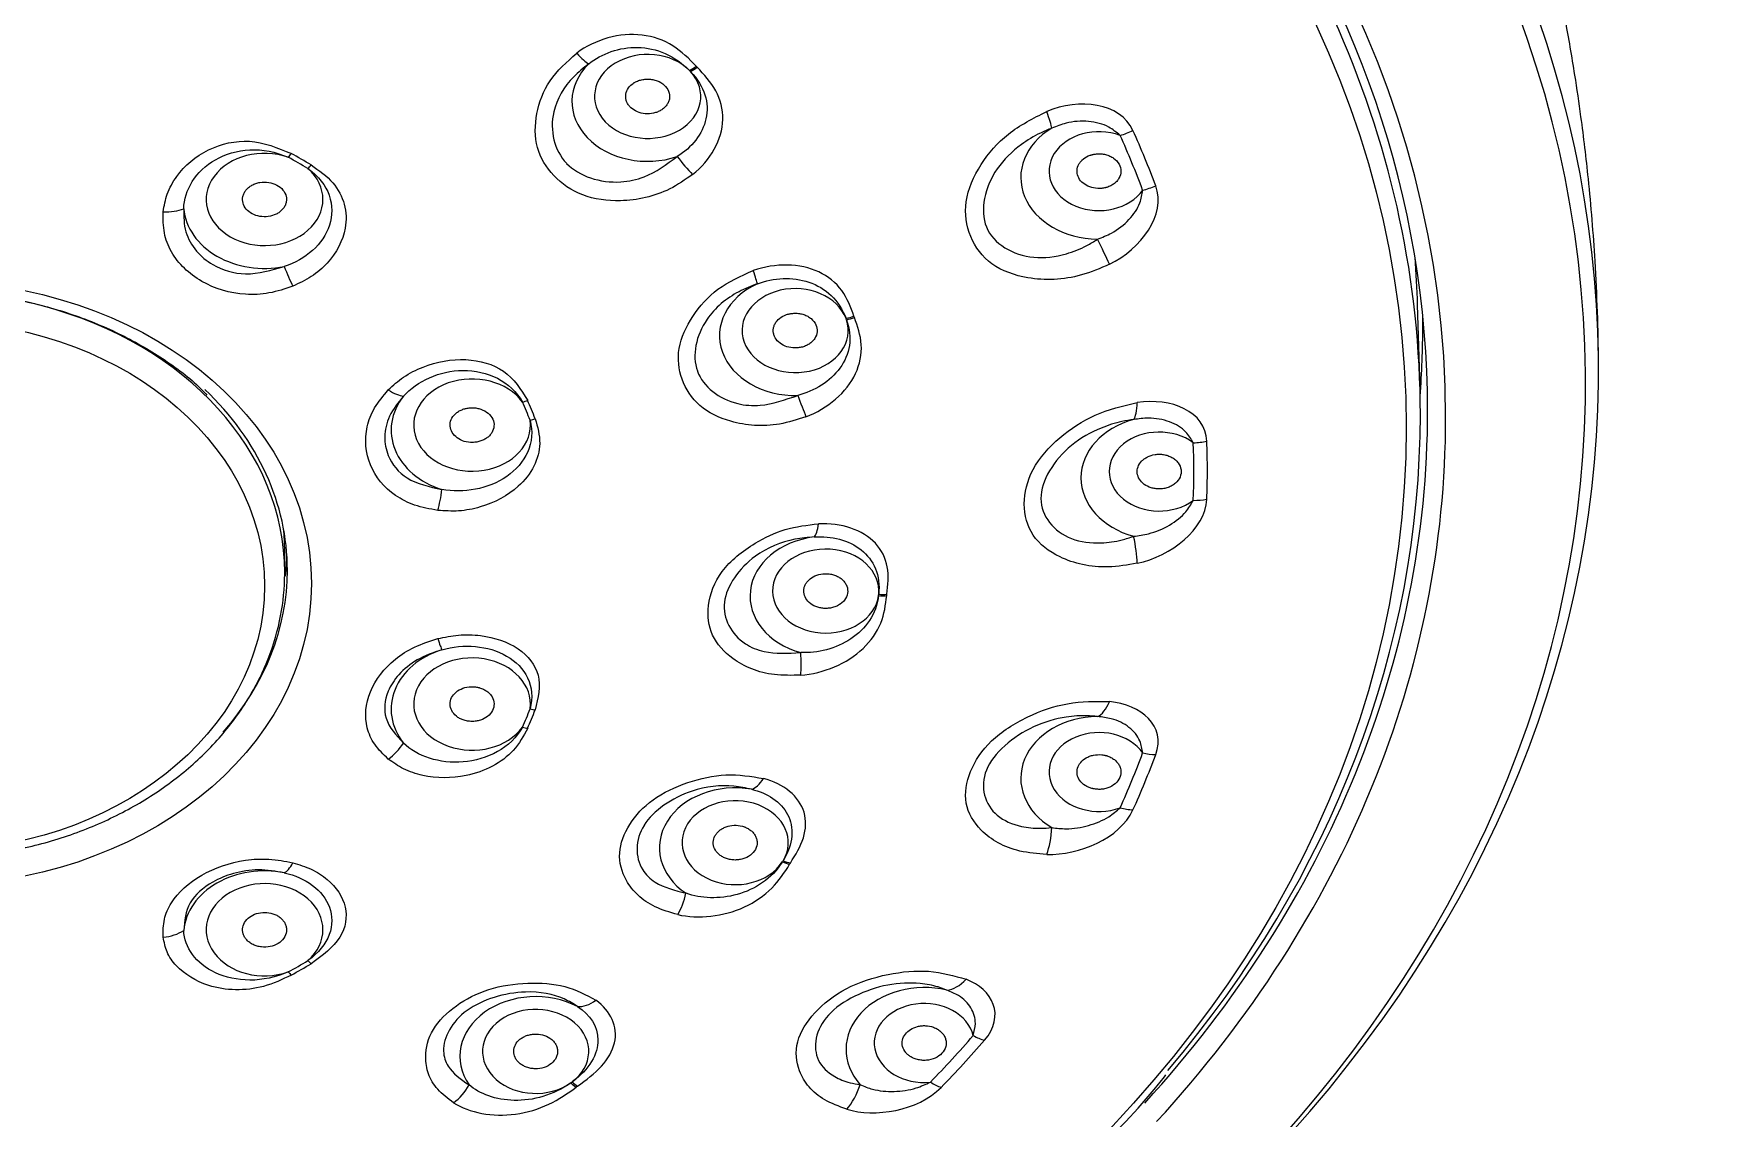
# Model space of a CAD drawing. Extents: x 0 to 1354, y 0 to 992.
# Drawn here: x 460.81 to 499.08, y 656.37 to 681.06 of the extents above; entities that cross this region are included whole.
import ezdxf

# ---------------------------------------------------------------- set-up
doc = ezdxf.new("R2010")
doc.units = 0
doc.header["$LTSCALE"] = 10
doc.header["$MEASUREMENT"] = 0
doc.layers.add('1', color=7, linetype='CONTINUOUS')

msp = doc.modelspace()

# ---------------------------------------------------------------- linework, layer by layer
at = {"layer": '1', "color": 7, "linetype": 'Continuous', "lineweight": -3}
for p, q in [((492.36, 672.997), (492.306, 674.89)), ((466.525, 668.797), (466.525, 669.282))]:
    msp.add_line(p, q, dxfattribs=at)
for centre, major_axis, ratio, start_param, end_param in [((458.424, 673.124), (37.699, 0), 0.790155, 5.156583, 10.55138), ((458.424, 672.315), (-34.52, 0), 0.790155, 3.141593, 6.283185), ((458.424, 672.48), (34.11, 0), 0.790155, 0, 3.141593), ((458.424, 673.406), (-37.999, 0), 0.790155, 2.502798, 3.799488), ((458.424, 672.394), (-33.944, 0), 0.790155, 3.141593, 3.806432), ((473.044, 681.002), (-0.475, 0.643), 0.18333, 2.072391, 2.769254), ((474.784, 679.63), (1.209, 0), 0.790155, 0.662184, 6.914598), ((474.784, 679.515), (-1.723, 0), 0.790155, 5.603381, 8.256586), ((475.737, 680.707), (0.578, 0.553), 0.488794, 4.274683, 4.509098), ((458.424, 669.868), (21.709, 0), 0.790155, 0.645942, 0.647655), ((475.76, 680.684), (-0.579, -0.552), 0.489427, 1.13396, 1.368375), ((458.424, 669.882), (21.895, 0), 0.790155, 0.645942, 0.647655), ((485.054, 677.93), (1.136, 0), 0.790155, 1.132001, 5.779503), ((483.595, 679.783), (-0.385, 0.923), 0.069891, 3.43752, 4.115548), ((485.054, 677.786), (-1.779, 0), 0.790155, 5.359245, 7.835444), ((485.537, 679.355), (-0.911, -0.412), 0.577214, 1.315641, 1.62953), ((458.424, 671.093), (28.789, 0), 0.790155, 0.285362, 0.342957), ((458.424, 671.123), (-29.098, 0), 0.790155, 3.426954, 3.484549), ((466.066, 677.286), (1.328, 0), 0.790155, 1.151939, 7.016202), ((466.606, 678.735), (0.386, 0.701), 0.350617, 4.145759, 4.299406), ((458.424, 668.976), (14.302, 0), 0.790155, 0.923169, 0.961787), ((458.424, 668.982), (-14.424, 0), 0.790155, 4.064761, 4.10338), ((475.66, 678.264), (-0.496, 0.628), 0.201371, 1.415733, 2.112596), ((467.053, 678.479), (-0.41, -0.687), 0.369764, 1.0168, 1.170446), ((486.049, 678.109), (0.937, 0.348), 0.588121, 4.497406, 4.811294), ((463.715, 677.421), (-0.797, 0.065), 0.516767, 1.669693, 2.311148), ((466.066, 677.172), (-1.842, 0), 0.790155, 0.067887, 1.817068), ((485.009, 676.343), (-0.439, 0.898), 0.027536, 4.063541, 4.74157), ((458.424, 674.287), (-33.89, 0), 0.790155, 3.164173, 3.204425), ((458.425, 668.797), (-8.1, 0), 0.790155, 3.141593, 5.631894), ((466.64, 675.741), (-0.294, 0.744), 0.137649, 1.491595, 2.13305), ((477.028, 676.095), (-0.262, 0.756), 0.015481, 3.408453, 4.105317), ((478.142, 674.186), (-1.723, 0), 0.790155, 5.233782, 7.886987), ((478.142, 674.301), (1.209, 0), 0.790155, 0.292585, 6.544999), ((479.299, 675.067), (0.752, 0.272), 0.589366, 4.502608, 4.737023), ((458.424, 669.868), (21.709, 0), 0.790155, 0.276343, 0.278056), ((479.31, 675.039), (-0.753, -0.27), 0.589653, 1.362238, 1.596653), ((458.424, 669.882), (21.895, 0), 0.790155, 0.276343, 0.278056), ((458.424, 674.41), (-34, 0), 0.790155, 3.082001, 3.141593), ((458.424, 674.41), (-34, 0), 0.790155, 3.141593, 3.150821), ((470.788, 672.15), (1.328, 0), 0.790155, 0.52362, 6.387883), ((458.424, 668.848), (8.162, 0), 0.790155, 0, 0.691739), ((470.788, 672.036), (-1.842, 0), 0.790155, 5.722754, 7.471935), ((468.792, 673.401), (-0.58, 0.551), 0.3757, 2.058773, 2.700229), ((478.216, 672.795), (-0.285, 0.748), 0.006264, 1.527618, 2.224481), ((471.938, 673.165), (0.733, 0.321), 0.579144, 4.463746, 4.617392), ((458.424, 668.976), (14.302, 0), 0.790155, 0.29485, 0.333468), ((458.424, 668.982), (-14.424, 0), 0.790155, 3.436443, 3.475061), ((485.634, 673.228), (-0.155, 0.988), 0.252062, 3.38468, 4.062709), ((458.424, 672.48), (34.11, 0), 0.790155, 5.658696, 6.283185), ((472.109, 672.75), (-0.747, -0.287), 0.586457, 1.349092, 1.502739), ((486.424, 670.95), (-1.779, 0), 0.790155, 5.045086, 7.521285), ((486.424, 671.093), (1.136, 0), 0.790155, 0.817842, 5.465344), ((458.424, 672.315), (-34.52, 0), 0.790155, 2.51406, 3.141593), ((458.424, 672.394), (-33.944, 0), 0.790155, 2.551268, 3.141593), ((487.201, 672.361), (-0.999, -0.036), 0.612653, 1.548466, 1.862354), ((458.424, 671.093), (28.789, 0), 0.790155, 6.254388, 6.311983), ((458.424, 671.123), (-29.098, 0), 0.790155, 3.112795, 3.17039), ((469.91, 670.683), (0.098, 0.794), 0.237725, 4.102152, 4.743607), ((487.201, 671.051), (0.999, -0.036), 0.612653, 4.73472, 5.048608), ((458.425, 669.282), (8.1, 0), 0.790155, 0, 0.080209), ((478.499, 670.382), (-0.037, 0.799), 0.234951, 3.365531, 4.062394), ((478.837, 668.259), (-1.723, 0), 0.790155, 4.864183, 7.517388), ((478.837, 668.374), (1.209, 0), 0.790155, 6.206171, 12.458585), ((485.634, 669.611), (-0.212, 0.977), 0.207528, 4.000239, 4.678268), ((458.424, 669.282), (8.15, 0), 0.790155, 6.195221, 6.272092), ((458.424, 668.848), (8.162, 0), 0.790155, 5.675484, 6.283185), ((458.424, 669.868), (21.709, 0), 0.790155, 6.189929, 6.191642), ((480.039, 668.761), (-0.794, 0.094), 0.610244, 1.642903, 1.877318), ((480.042, 668.79), (0.795, -0.092), 0.610341, 4.783179, 5.017594), ((458.424, 669.882), (21.895, 0), 0.790155, 6.189929, 6.191642), ((469.91, 667.79), (-0.208, 0.772), 0.056522, 2.257656, 2.899111), ((470.788, 665.687), (-1.842, 0), 0.790155, 5.094435, 6.843617), ((470.788, 665.802), (1.328, 0), 0.790155, 6.178487, 12.04275), ((478.098, 666.966), (-0.061, 0.798), 0.212439, 4.009316, 4.70618), ((458.424, 668.976), (14.302, 0), 0.790155, 5.949717, 5.988335), ((458.424, 668.982), (-14.424, 0), 0.790155, 2.808124, 2.846742), ((472.109, 666.182), (0.747, -0.287), 0.586457, 4.934093, 5.08774), ((485.009, 666.495), (0.091, 0.996), 0.432054, 3.378193, 4.056222), ((471.938, 665.767), (-0.733, 0.321), 0.579144, 1.81944, 1.973086), ((485.054, 664.113), (-1.779, 0), 0.790155, 4.730926, 7.207126), ((485.054, 664.256), (1.136, 0), 0.790155, 0.503683, 5.151184), ((468.792, 665.073), (0.511, 0.615), 0.556904, 4.266721, 4.908177), ((458.424, 671.093), (28.789, 0), 0.790155, 5.940229, 5.997824), ((458.424, 671.123), (-29.098, 0), 0.790155, 2.798636, 2.856231), ((486.049, 665.302), (-0.937, 0.348), 0.588121, 1.785779, 2.099668), ((476.775, 662.533), (-1.723, 0), 0.790155, 4.494584, 7.147789), ((477.259, 664.635), (0.202, 0.774), 0.44544, 3.390589, 4.087452), ((476.775, 662.648), (1.209, 0), 0.790155, 5.836572, 12.088986), ((485.537, 664.057), (0.911, -0.412), 0.577214, 4.967544, 5.281432), ((483.595, 663.055), (0.03, 1), 0.3897, 3.981884, 4.659913), ((466.64, 662.732), (0.189, 0.777), 0.318853, 3.37933, 4.020785), ((458.424, 669.868), (21.709, 0), 0.790155, 5.82033, 5.822043), ((477.849, 662.699), (-0.676, 0.427), 0.548418, 1.904211, 2.138626), ((477.866, 662.726), (0.677, -0.426), 0.548886, 5.044741, 5.279156), ((458.424, 669.882), (21.895, 0), 0.790155, 5.82033, 5.822043), ((466.066, 660.551), (-1.842, 0), 0.790155, 4.466117, 6.215298), ((466.066, 660.666), (1.328, 0), 0.790155, 5.550169, 11.414432), ((475.323, 661.564), (0.177, 0.78), 0.425202, 4.026831, 4.723695), ((463.715, 661.053), (0.796, 0.078), 0.69797, 4.701126, 5.342581), ((458.424, 668.976), (14.302, 0), 0.790155, 5.321398, 5.360017), ((458.424, 668.982), (-14.424, 0), 0.790155, 2.179806, 2.218424), ((467.053, 660.454), (0.41, -0.687), 0.369764, 5.266386, 5.420032), ((466.606, 660.198), (-0.386, 0.701), 0.350617, 2.137426, 2.291073), ((481.077, 657.945), (-1.779, 0), 0.790155, 4.416767, 6.892966), ((481.782, 660.245), (0.359, 0.933), 0.592247, 3.429012, 4.107041), ((472.235, 657.783), (-1.723, 0), 0.790155, 4.124985, 6.77819), ((473.475, 659.63), (0.458, 0.656), 0.61852, 3.502348, 4.199211), ((481.077, 658.089), (1.136, 0), 0.790155, 0.189523, 4.837025), ((472.235, 657.898), (1.209, 0), 0.790155, 5.466973, 11.719387), ((458.424, 671.093), (28.789, 0), 0.790155, 5.626069, 5.683664), ((482.193, 658.871), (-0.756, 0.654), 0.50602, 1.983354, 2.297242), ((458.424, 671.123), (-29.098, 0), 0.790155, 2.484477, 2.542072), ((470.267, 657.319), (0.431, 0.674), 0.60329, 4.128443, 4.825306), ((458.424, 669.868), (21.709, 0), 0.790155, 5.450731, 5.452444), ((473.036, 657.672), (-0.467, 0.65), 0.412525, 2.091639, 2.326054), ((473.063, 657.692), (0.468, -0.649), 0.413301, 5.232558, 5.466973), ((458.424, 669.882), (21.895, 0), 0.790155, 5.450731, 5.452444), ((479.092, 657.319), (0.292, 0.956), 0.556219, 4.017305, 4.695334), ((481.218, 657.811), (0.716, -0.699), 0.485274, 5.154868, 5.468757)]:
    msp.add_ellipse(centre, major_axis=major_axis, ratio=ratio, start_param=start_param, end_param=end_param, dxfattribs=at)
for centre, major_axis in [((458.424, 672.102), (33.622, 0)), ((458.424, 668.548), (-8.709, 0)), ((458.425, 668.491), (7.641, 0))]:
    msp.add_ellipse(centre, major_axis=major_axis, ratio=0.790155, dxfattribs=at)
for points, knots in [([(496.423, 673.56), (496.417, 674.336), (496.369, 675.735), (496.217, 677.606), (496.049, 679.016), (495.903, 680.013), (495.782, 680.747), (495.669, 681.378), (495.546, 682.012), (495.334, 683.02), (494.994, 684.445), (494.426, 686.446), (493.666, 688.683), (492.725, 691), (491.752, 693.047), (490.968, 694.511), (490.406, 695.488), (489.98, 696.196), (489.424, 697.083), (488.601, 698.316), (487.397, 699.967), (486.417, 701.165), (485.847, 701.819)], [0, 0, 0, 0, 0.075311, 0.136171, 0.182256, 0.21336, 0.234183, 0.25491, 0.275875, 0.297078, 0.355152, 0.418363, 0.49946, 0.584913, 0.661635, 0.720158, 0.746456, 0.771986, 0.801818, 0.849529, 0.915719, 1, 1, 1, 1]), ([(475.885, 680.319), (475.727, 680.485), (475.561, 680.654), (475.153, 680.909), (474.912, 680.995), (474.15, 681.088), (473.589, 680.926), (473.169, 680.616)], [0, 0, 0, 0, 0.25, 0.25, 0.5, 0.5, 1, 1, 1, 1]), ([(475.808, 677.855), (475.639, 677.736), (475.313, 677.507), (474.74, 677.308), (474.059, 677.226), (473.278, 677.328), (472.61, 677.791), (472.205, 678.456), (472.221, 679.236), (472.504, 680.022), (472.945, 680.416), (473.169, 680.616)], [0, 0, 0, 0, 0.087607, 0.169371, 0.250856, 0.377447, 0.501128, 0.621802, 0.747777, 0.872041, 1, 1, 1, 1]), ([(473.444, 680.371), (473.735, 680.606), (474.141, 680.756), (474.768, 680.74), (474.982, 680.696), (475.386, 680.518), (475.576, 680.383), (475.737, 680.217)], [0, 0, 0, 0, 0.5, 0.5, 0.75, 0.75, 1, 1, 1, 1]), ([(473.444, 680.371), (473.325, 680.277), (472.951, 679.983), (472.481, 679.17), (472.656, 678.402), (473.221, 677.813), (473.893, 677.596), (474.827, 677.8), (475.217, 678.085), (475.459, 678.262)], [0, 0, 0, 0, 0.080562, 0.253207, 0.499831, 0.500495, 0.747529, 0.843295, 1, 1, 1, 1]), ([(475.76, 680.194), (475.919, 680.024), (476.029, 679.846), (476.145, 679.481), (476.149, 679.297), (476.035, 678.773), (475.785, 678.464), (475.459, 678.262)], [0, 0, 0, 0, 0.25, 0.25, 0.5, 0.5, 1, 1, 1, 1]), ([(475.808, 677.855), (476.217, 678.178), (476.482, 678.646), (476.5, 679.335), (476.443, 679.56), (476.225, 679.959), (476.068, 680.128), (475.908, 680.295)], [0, 0, 0, 0, 0.5, 0.5, 0.75, 0.75, 1, 1, 1, 1]), ([(475.087, 679.316), (475.1, 679.324), (475.126, 679.34), (475.172, 679.379), (475.222, 679.434), (475.263, 679.508), (475.292, 679.614), (475.275, 679.75), (475.173, 679.896), (475.032, 679.98), (474.901, 680.017), (474.798, 680.027), (474.696, 680.021), (474.598, 679.999), (474.531, 679.972), (474.491, 679.95), (474.464, 679.934), (474.397, 679.887), (474.315, 679.792), (474.28, 679.669), (474.287, 679.571), (474.309, 679.499), (474.348, 679.432), (474.419, 679.351), (474.544, 679.272), (474.728, 679.228), (474.888, 679.238), (474.991, 679.269), (475.047, 679.293), (475.074, 679.308), (475.087, 679.316)], [0, 0, 0, 0, 0.015625, 0.03125, 0.0625, 0.09375, 0.125, 0.1875, 0.25, 0.3125, 0.34375, 0.375, 0.40625, 0.4375, 0.46875, 0.476562, 0.484375, 0.5, 0.5625, 0.625, 0.65625, 0.6875, 0.71875, 0.75, 0.8125, 0.875, 0.9375, 0.96875, 0.984375, 1, 1, 1, 1]), ([(485.294, 675.81), (485.083, 675.719), (484.674, 675.543), (484.032, 675.445), (483.319, 675.489), (482.568, 675.755), (482.075, 676.415), (481.951, 677.244), (482.322, 678.084), (482.965, 678.832), (483.559, 679.132), (483.865, 679.286)], [0, 0, 0, 0, 0.087456, 0.169153, 0.25014, 0.377375, 0.499739, 0.622279, 0.749894, 0.871256, 1, 1, 1, 1]), ([(485.537, 678.742), (485.454, 678.811), (485.256, 678.975), (484.819, 679.087), (484.358, 679.057), (484.089, 678.95), (483.982, 678.908)], [0, 0, 0, 0, 0.208279, 0.500324, 0.801781, 1, 1, 1, 1]), ([(463.76, 677.004), (463.783, 677.141), (463.83, 677.422), (464.125, 677.945), (464.73, 678.475), (465.771, 678.708), (466.366, 678.459), (466.676, 678.33)], [0, 0, 0, 0, 0.121003, 0.24993, 0.500418, 0.740079, 1, 1, 1, 1]), ([(483.982, 678.908), (483.894, 678.873), (483.653, 678.775), (483.2, 678.495), (482.516, 677.842), (482.337, 677.042), (482.652, 676.276), (483.325, 675.88), (484.227, 676.002), (484.717, 676.19), (484.941, 676.331), (485.021, 676.381)], [0, 0, 0, 0, 0.046355, 0.127416, 0.254336, 0.50001, 0.500136, 0.746142, 0.872777, 0.954138, 1, 1, 1, 1]), ([(464.228, 677.073), (464.238, 677.5), (464.494, 677.932), (465.175, 678.319), (465.445, 678.4), (466.017, 678.429), (466.321, 678.372), (466.606, 678.245)], [0, 0, 0, 0, 0.5, 0.5, 0.75, 0.75, 1, 1, 1, 1]), ([(485.209, 677.554), (485.217, 677.556), (485.233, 677.561), (485.265, 677.571), (485.32, 677.593), (485.39, 677.634), (485.461, 677.695), (485.531, 677.79), (485.569, 677.927), (485.525, 678.095), (485.418, 678.211), (485.302, 678.276), (485.205, 678.31), (485.102, 678.326), (485.016, 678.325), (484.958, 678.318), (484.926, 678.312), (484.906, 678.307), (484.89, 678.303), (484.875, 678.299), (484.848, 678.29), (484.768, 678.259), (484.683, 678.202), (484.614, 678.122), (484.565, 678.033), (484.544, 677.914), (484.583, 677.772), (484.687, 677.649), (484.841, 677.562), (484.994, 677.532), (485.115, 677.536), (485.175, 677.546), (485.205, 677.553), (485.209, 677.554)], [0, 0, 0, 0, 0.007812, 0.015625, 0.03125, 0.0625, 0.09375, 0.125, 0.1875, 0.25, 0.3125, 0.34375, 0.375, 0.40625, 0.4375, 0.453125, 0.460938, 0.46875, 0.472656, 0.476562, 0.484375, 0.5, 0.5625, 0.59375, 0.625, 0.6875, 0.75, 0.8125, 0.875, 0.9375, 0.96875, 0.996094, 1, 1, 1, 1]), ([(467.053, 677.988), (467.292, 677.815), (467.458, 677.603), (467.616, 677.156), (467.613, 676.918), (467.404, 676.267), (466.996, 675.915), (466.515, 675.76)], [0, 0, 0, 0, 0.25, 0.25, 0.5, 0.5, 1, 1, 1, 1]), ([(467.126, 678.071), (467.305, 677.945), (467.645, 677.706), (467.92, 677.185), (467.943, 676.526), (467.629, 675.933), (467.149, 675.515), (466.855, 675.378), (466.711, 675.311)], [0, 0, 0, 0, 0.178327, 0.339125, 0.500023, 0.752204, 0.878517, 1, 1, 1, 1]), ([(466.47, 677.054), (466.48, 677.065), (466.498, 677.087), (466.529, 677.134), (466.556, 677.196), (466.569, 677.275), (466.559, 677.381), (466.497, 677.506), (466.354, 677.622), (466.164, 677.685), (465.992, 677.683), (465.865, 677.651), (465.777, 677.612), (465.714, 677.569), (465.677, 677.535), (465.657, 677.514), (465.63, 677.482), (465.597, 677.43), (465.562, 677.331), (465.564, 677.202), (465.64, 677.061), (465.777, 676.952), (465.957, 676.891), (466.153, 676.887), (466.306, 676.933), (466.409, 676.995), (466.451, 677.034), (466.47, 677.054)], [0, 0, 0, 0, 0.015625, 0.03125, 0.0625, 0.09375, 0.125, 0.1875, 0.25, 0.3125, 0.375, 0.40625, 0.4375, 0.46875, 0.484375, 0.492188, 0.5, 0.53125, 0.5625, 0.625, 0.6875, 0.75, 0.8125, 0.875, 0.9375, 0.96875, 1, 1, 1, 1]), ([(485.021, 676.381), (485.129, 676.424), (485.399, 676.53), (485.756, 676.812), (485.999, 677.167), (486.034, 677.4), (486.049, 677.497)], [0, 0, 0, 0, 0.200427, 0.49953, 0.790892, 1, 1, 1, 1]), ([(466.711, 675.311), (466.531, 675.251), (466.183, 675.135), (465.45, 675.098), (464.586, 675.358), (463.983, 675.938), (463.757, 676.527), (463.759, 676.842), (463.76, 677.004)], [0, 0, 0, 0, 0.130106, 0.252927, 0.499594, 0.746402, 0.869479, 1, 1, 1, 1]), ([(464.228, 677.073), (464.228, 676.895), (464.228, 676.549), (464.486, 676.105), (464.932, 675.731), (465.665, 675.511), (466.221, 675.674), (466.515, 675.76)], [0, 0, 0, 0, 0.179168, 0.347393, 0.501625, 0.737142, 1, 1, 1, 1]), ([(478.385, 672.339), (478.186, 672.275), (477.801, 672.151), (477.209, 672.124), (476.57, 672.236), (475.919, 672.55), (475.517, 673.171), (475.433, 673.908), (475.772, 674.636), (476.349, 675.294), (476.905, 675.542), (477.187, 675.667)], [0, 0, 0, 0, 0.087607, 0.169371, 0.250856, 0.377447, 0.501128, 0.621802, 0.747777, 0.872041, 1, 1, 1, 1]), ([(479.478, 674.63), (479.406, 674.83), (479.329, 675.035), (479.071, 675.389), (478.892, 675.536), (478.254, 675.836), (477.688, 675.841), (477.187, 675.667)], [0, 0, 0, 0, 0.25, 0.25, 0.5, 0.5, 1, 1, 1, 1]), ([(477.284, 675.367), (477.647, 675.506), (478.078, 675.531), (478.642, 675.34), (478.817, 675.238), (479.11, 674.958), (479.225, 674.777), (479.299, 674.577)], [0, 0, 0, 0, 0.5, 0.5, 0.75, 0.75, 1, 1, 1, 1]), ([(458.424, 675.198), (458.64, 675.198), (459.27, 675.179), (460.31, 675.052), (461.501, 674.755), (462.623, 674.322), (463.637, 673.758), (464.351, 673.249), (464.679, 672.912), (464.755, 672.828)], [0, 0, 0, 0, 0.088697, 0.260068, 0.431487, 0.602833, 0.774127, 0.945438, 1, 1, 1, 1]), ([(477.284, 675.367), (477.141, 675.312), (476.693, 675.139), (475.948, 674.506), (475.788, 673.735), (476.045, 673.025), (476.55, 672.634), (477.456, 672.566), (477.914, 672.726), (478.199, 672.826)], [0, 0, 0, 0, 0.080562, 0.253207, 0.499831, 0.500495, 0.747529, 0.843295, 1, 1, 1, 1]), ([(478.281, 673.922), (478.297, 673.925), (478.328, 673.934), (478.389, 673.956), (478.461, 673.993), (478.533, 674.051), (478.608, 674.141), (478.655, 674.273), (478.626, 674.438), (478.534, 674.557), (478.428, 674.628), (478.337, 674.668), (478.239, 674.691), (478.138, 674.699), (478.063, 674.692), (478.015, 674.683), (477.983, 674.676), (477.899, 674.651), (477.778, 674.586), (477.69, 674.481), (477.651, 674.388), (477.639, 674.315), (477.645, 674.241), (477.675, 674.145), (477.755, 674.036), (477.906, 673.942), (478.06, 673.906), (478.17, 673.905), (478.234, 673.912), (478.266, 673.918), (478.281, 673.922)], [0, 0, 0, 0, 0.015625, 0.03125, 0.0625, 0.09375, 0.125, 0.1875, 0.25, 0.3125, 0.34375, 0.375, 0.40625, 0.4375, 0.46875, 0.476562, 0.484375, 0.5, 0.5625, 0.625, 0.65625, 0.6875, 0.71875, 0.75, 0.8125, 0.875, 0.9375, 0.96875, 0.984375, 1, 1, 1, 1]), ([(479.31, 674.548), (479.381, 674.345), (479.402, 674.147), (479.346, 673.773), (479.27, 673.6), (478.938, 673.142), (478.579, 672.923), (478.199, 672.826)], [0, 0, 0, 0, 0.25, 0.25, 0.5, 0.5, 1, 1, 1, 1]), ([(478.385, 672.339), (478.883, 672.529), (479.312, 672.893), (479.614, 673.536), (479.658, 673.763), (479.631, 674.198), (479.561, 674.4), (479.488, 674.602)], [0, 0, 0, 0, 0.5, 0.5, 0.75, 0.75, 1, 1, 1, 1]), ([(468.881, 672.95), (468.992, 673.052), (469.222, 673.262), (469.809, 673.559), (470.642, 673.72), (471.609, 673.437), (471.902, 672.96), (472.054, 672.712)], [0, 0, 0, 0, 0.121003, 0.24993, 0.500418, 0.740079, 1, 1, 1, 1]), ([(469.228, 672.809), (469.537, 673.154), (470.042, 673.391), (470.854, 673.395), (471.126, 673.337), (471.601, 673.097), (471.803, 672.91), (471.938, 672.675)], [0, 0, 0, 0, 0.5, 0.5, 0.75, 0.75, 1, 1, 1, 1]), ([(470.008, 670.209), (469.828, 670.242), (469.479, 670.305), (468.885, 670.609), (468.393, 671.216), (468.323, 671.97), (468.551, 672.558), (468.769, 672.817), (468.881, 672.95)], [0, 0, 0, 0, 0.130106, 0.252927, 0.499594, 0.746402, 0.869479, 1, 1, 1, 1]), ([(469.228, 672.809), (469.108, 672.662), (468.875, 672.376), (468.774, 671.891), (468.865, 671.379), (469.28, 670.865), (469.818, 670.747), (470.101, 670.685)], [0, 0, 0, 0, 0.179168, 0.347393, 0.501625, 0.737142, 1, 1, 1, 1]), ([(470.943, 671.775), (470.959, 671.779), (470.99, 671.788), (471.05, 671.812), (471.118, 671.85), (471.187, 671.908), (471.258, 671.998), (471.301, 672.128), (471.271, 672.288), (471.164, 672.427), (471.024, 672.506), (470.897, 672.539), (470.797, 672.548), (470.714, 672.542), (470.658, 672.532), (470.627, 672.524), (470.581, 672.511), (470.516, 672.484), (470.414, 672.421), (470.32, 672.315), (470.276, 672.165), (470.306, 672.013), (470.406, 671.881), (470.562, 671.787), (470.72, 671.753), (470.849, 671.756), (470.912, 671.767), (470.943, 671.775)], [0, 0, 0, 0, 0.015625, 0.03125, 0.0625, 0.09375, 0.125, 0.1875, 0.25, 0.3125, 0.375, 0.40625, 0.4375, 0.46875, 0.484375, 0.492188, 0.5, 0.53125, 0.5625, 0.625, 0.6875, 0.75, 0.8125, 0.875, 0.9375, 0.96875, 1, 1, 1, 1]), ([(485.925, 669.005), (485.705, 668.968), (485.278, 668.897), (484.673, 668.955), (484.057, 669.166), (483.487, 669.595), (483.355, 670.102), (483.354, 670.611), (483.487, 671.17), (484.122, 671.879), (484.964, 672.44), (485.599, 672.586), (485.925, 672.661)], [0, 0, 0, 0, 0.087458, 0.169158, 0.250147, 0.37738, 0.499751, 0.500394, 0.622942, 0.750385, 0.871489, 1, 1, 1, 1]), ([(472.226, 672.294), (472.278, 672.109), (472.377, 671.756), (472.232, 671.203), (471.797, 670.649), (471.147, 670.303), (470.488, 670.178), (470.166, 670.199), (470.008, 670.209)], [0, 0, 0, 0, 0.178327, 0.339125, 0.500023, 0.752204, 0.878517, 1, 1, 1, 1]), ([(472.109, 672.26), (472.174, 672.008), (472.152, 671.76), (471.956, 671.322), (471.785, 671.129), (471.159, 670.693), (470.589, 670.592), (470.101, 670.685)], [0, 0, 0, 0, 0.25, 0.25, 0.5, 0.5, 1, 1, 1, 1]), ([(485.844, 672.278), (485.755, 672.265), (485.51, 672.228), (485.014, 672.066), (484.18, 671.604), (483.733, 670.882), (483.733, 670.077), (484.182, 669.54), (485.016, 669.445), (485.512, 669.51), (485.756, 669.592), (485.844, 669.621)], [0, 0, 0, 0, 0.046355, 0.127416, 0.254336, 0.50001, 0.500136, 0.746142, 0.872777, 0.954138, 1, 1, 1, 1]), ([(487.201, 671.748), (487.15, 671.833), (487.028, 672.038), (486.67, 672.249), (486.239, 672.33), (485.956, 672.293), (485.844, 672.278)], [0, 0, 0, 0, 0.208279, 0.500324, 0.801781, 1, 1, 1, 1]), ([(486.425, 670.698), (486.433, 670.698), (486.451, 670.698), (486.485, 670.7), (486.545, 670.708), (486.628, 670.729), (486.719, 670.77), (486.823, 670.844), (486.913, 670.965), (486.937, 671.135), (486.881, 671.271), (486.796, 671.362), (486.716, 671.417), (486.625, 671.458), (486.543, 671.478), (486.485, 671.486), (486.452, 671.488), (486.431, 671.488), (486.415, 671.488), (486.398, 671.488), (486.37, 671.486), (486.282, 671.476), (486.178, 671.443), (486.081, 671.383), (486, 671.311), (485.933, 671.202), (485.915, 671.058), (485.965, 670.915), (486.078, 670.795), (486.212, 670.729), (486.328, 670.703), (486.39, 670.698), (486.421, 670.698), (486.425, 670.698)], [0, 0, 0, 0, 0.007812, 0.015625, 0.03125, 0.0625, 0.09375, 0.125, 0.1875, 0.25, 0.3125, 0.34375, 0.375, 0.40625, 0.4375, 0.453125, 0.460938, 0.46875, 0.472656, 0.476562, 0.484375, 0.5, 0.5625, 0.59375, 0.625, 0.6875, 0.75, 0.8125, 0.875, 0.9375, 0.96875, 0.996094, 1, 1, 1, 1]), ([(485.844, 669.621), (485.957, 669.636), (486.24, 669.673), (486.67, 669.856), (487.027, 670.137), (487.15, 670.349), (487.201, 670.438)], [0, 0, 0, 0, 0.200427, 0.49953, 0.790892, 1, 1, 1, 1]), ([(478.267, 666.46), (478.064, 666.455), (477.672, 666.446), (477.142, 666.584), (476.631, 666.867), (476.197, 667.341), (476.113, 668.067), (476.409, 668.86), (477.129, 669.44), (477.913, 669.816), (478.415, 669.875), (478.671, 669.905)], [0, 0, 0, 0, 0.087565, 0.16929, 0.250736, 0.377265, 0.500887, 0.639925, 0.78603, 0.891403, 1, 1, 1, 1]), ([(480.227, 668.3), (480.251, 668.507), (480.273, 668.72), (480.201, 669.123), (480.109, 669.31), (479.68, 669.767), (479.186, 669.929), (478.671, 669.905)], [0, 0, 0, 0, 0.25, 0.25, 0.5, 0.5, 1, 1, 1, 1]), ([(478.576, 669.605), (478.43, 669.592), (477.969, 669.554), (477.049, 669.166), (476.575, 668.49), (476.49, 667.754), (476.759, 667.249), (477.514, 666.935), (477.979, 666.959), (478.268, 666.974)], [0, 0, 0, 0, 0.080562, 0.253207, 0.499831, 0.500495, 0.747529, 0.843295, 1, 1, 1, 1]), ([(478.576, 669.605), (478.963, 669.632), (479.361, 669.536), (479.785, 669.199), (479.899, 669.054), (480.039, 668.71), (480.065, 668.508), (480.042, 668.3)], [0, 0, 0, 0, 0.5, 0.5, 0.75, 0.75, 1, 1, 1, 1]), ([(451.954, 664.883), (451.961, 664.874), (452.193, 664.585), (452.792, 664.097), (453.743, 663.45), (454.825, 662.939), (455.987, 662.565), (457.21, 662.339), (458.461, 662.266), (459.713, 662.348), (460.934, 662.583), (462.097, 662.967), (463.173, 663.491), (464.137, 664.144), (464.964, 664.909), (465.634, 665.77), (466.13, 666.704), (466.434, 667.669), (466.519, 668.375), (466.525, 668.745), (466.525, 668.797)], [0, 0, 0, 0, 0.001863, 0.063469, 0.125304, 0.187297, 0.249386, 0.311528, 0.373702, 0.435903, 0.498134, 0.560396, 0.622683, 0.684966, 0.747192, 0.809278, 0.871128, 0.932666, 0.990473, 1, 1, 1, 1]), ([(478.794, 667.98), (478.81, 667.979), (478.843, 667.978), (478.91, 667.981), (478.994, 667.995), (479.087, 668.028), (479.198, 668.091), (479.303, 668.201), (479.351, 668.363), (479.319, 668.5), (479.254, 668.597), (479.187, 668.66), (479.106, 668.71), (479.015, 668.746), (478.942, 668.761), (478.893, 668.766), (478.86, 668.769), (478.771, 668.77), (478.628, 668.743), (478.498, 668.671), (478.419, 668.595), (478.375, 668.53), (478.346, 668.46), (478.33, 668.362), (478.355, 668.237), (478.453, 668.106), (478.579, 668.028), (478.683, 667.996), (478.745, 667.985), (478.777, 667.981), (478.794, 667.98)], [0, 0, 0, 0, 0.015625, 0.03125, 0.0625, 0.09375, 0.125, 0.1875, 0.25, 0.3125, 0.34375, 0.375, 0.40625, 0.4375, 0.46875, 0.476562, 0.484375, 0.5, 0.5625, 0.625, 0.65625, 0.6875, 0.71875, 0.75, 0.8125, 0.875, 0.9375, 0.96875, 0.984375, 1, 1, 1, 1]), ([(478.267, 666.46), (478.785, 666.499), (479.321, 666.722), (479.867, 667.239), (480.005, 667.439), (480.172, 667.853), (480.199, 668.062), (480.224, 668.271)], [0, 0, 0, 0, 0.5, 0.5, 0.75, 0.75, 1, 1, 1, 1]), ([(480.039, 668.271), (480.012, 668.061), (479.942, 667.87), (479.722, 667.537), (479.575, 667.397), (479.07, 667.062), (478.651, 666.958), (478.268, 666.974)], [0, 0, 0, 0, 0.25, 0.25, 0.5, 0.5, 1, 1, 1, 1]), ([(468.881, 664.551), (468.769, 664.658), (468.552, 664.867), (468.324, 665.382), (468.392, 666.098), (468.882, 666.744), (469.477, 667.12), (469.828, 667.233), (470.008, 667.292)], [0, 0, 0, 0, 0.130106, 0.252927, 0.499594, 0.746402, 0.869479, 1, 1, 1, 1]), ([(470.008, 667.292), (470.165, 667.325), (470.489, 667.393), (471.144, 667.37), (471.887, 667.127), (472.412, 666.461), (472.29, 665.94), (472.226, 665.67)], [0, 0, 0, 0, 0.121003, 0.24993, 0.500418, 0.740079, 1, 1, 1, 1]), ([(470.101, 667.038), (470.591, 667.178), (471.153, 667.14), (471.786, 666.773), (471.955, 666.602), (472.151, 666.19), (472.174, 665.945), (472.109, 665.692)], [0, 0, 0, 0, 0.5, 0.5, 0.75, 0.75, 1, 1, 1, 1]), ([(470.101, 667.038), (469.907, 666.971), (469.531, 666.842), (469.109, 666.491), (468.811, 666.032), (468.749, 665.428), (469.062, 665.091), (469.228, 664.913)], [0, 0, 0, 0, 0.179168, 0.347393, 0.501625, 0.737142, 1, 1, 1, 1]), ([(470.634, 665.426), (470.65, 665.422), (470.682, 665.415), (470.748, 665.407), (470.832, 665.406), (470.93, 665.42), (471.055, 665.46), (471.186, 665.545), (471.282, 665.689), (471.298, 665.851), (471.244, 665.98), (471.165, 666.066), (471.091, 666.119), (471.02, 666.153), (470.967, 666.171), (470.936, 666.179), (470.889, 666.19), (470.816, 666.199), (470.686, 666.195), (470.532, 666.153), (470.385, 666.052), (470.296, 665.915), (470.278, 665.761), (470.335, 665.613), (470.438, 665.512), (470.544, 665.454), (470.603, 665.434), (470.634, 665.426)], [0, 0, 0, 0, 0.015625, 0.03125, 0.0625, 0.09375, 0.125, 0.1875, 0.25, 0.3125, 0.375, 0.40625, 0.4375, 0.46875, 0.484375, 0.492188, 0.5, 0.53125, 0.5625, 0.625, 0.6875, 0.75, 0.8125, 0.875, 0.9375, 0.96875, 1, 1, 1, 1]), ([(483.865, 662.38), (483.656, 662.397), (483.254, 662.429), (482.745, 662.626), (482.286, 662.972), (481.953, 663.516), (482.072, 664.271), (482.562, 665.007), (483.401, 665.536), (484.361, 665.872), (484.977, 665.862), (485.294, 665.857)], [0, 0, 0, 0, 0.087456, 0.169153, 0.25014, 0.377375, 0.499739, 0.622279, 0.749894, 0.871256, 1, 1, 1, 1]), ([(485.021, 665.518), (484.94, 665.526), (484.716, 665.548), (484.225, 665.51), (483.323, 665.265), (482.651, 664.683), (482.337, 663.917), (482.517, 663.301), (483.202, 663.016), (483.654, 662.962), (483.895, 662.984), (483.982, 662.991)], [0, 0, 0, 0, 0.046355, 0.127416, 0.254336, 0.50001, 0.500136, 0.746142, 0.872777, 0.954138, 1, 1, 1, 1]), ([(472.054, 665.251), (471.959, 665.077), (471.779, 664.746), (471.27, 664.36), (470.544, 664.104), (469.805, 664.115), (469.22, 664.309), (468.992, 664.471), (468.881, 664.551)], [0, 0, 0, 0, 0.178327, 0.339125, 0.500023, 0.752204, 0.878517, 1, 1, 1, 1]), ([(471.938, 665.277), (471.804, 665.043), (471.603, 664.852), (471.128, 664.586), (470.853, 664.508), (470.049, 664.439), (469.535, 664.616), (469.228, 664.913)], [0, 0, 0, 0, 0.25, 0.25, 0.5, 0.5, 1, 1, 1, 1]), ([(486.049, 664.689), (486.034, 664.783), (485.999, 665.007), (485.755, 665.294), (485.397, 665.474), (485.128, 665.506), (485.021, 665.518)], [0, 0, 0, 0, 0.208279, 0.500324, 0.801781, 1, 1, 1, 1]), ([(484.9, 663.88), (484.908, 663.878), (484.925, 663.874), (484.958, 663.868), (485.019, 663.861), (485.106, 663.86), (485.208, 663.877), (485.336, 663.922), (485.469, 664.015), (485.558, 664.171), (485.558, 664.315), (485.512, 664.421), (485.459, 664.493), (485.388, 664.554), (485.318, 664.594), (485.265, 664.615), (485.235, 664.625), (485.215, 664.63), (485.199, 664.634), (485.184, 664.638), (485.156, 664.643), (485.068, 664.655), (484.956, 664.649), (484.84, 664.616), (484.735, 664.567), (484.629, 664.48), (484.556, 664.347), (484.548, 664.199), (484.608, 664.058), (484.71, 663.962), (484.81, 663.909), (484.867, 663.889), (484.896, 663.881), (484.9, 663.88)], [0, 0, 0, 0, 0.007812, 0.015625, 0.03125, 0.0625, 0.09375, 0.125, 0.1875, 0.25, 0.3125, 0.34375, 0.375, 0.40625, 0.4375, 0.453125, 0.460938, 0.46875, 0.472656, 0.476562, 0.484375, 0.5, 0.5625, 0.59375, 0.625, 0.6875, 0.75, 0.8125, 0.875, 0.9375, 0.96875, 0.996094, 1, 1, 1, 1]), ([(475.468, 661.012), (475.29, 661.063), (474.944, 661.163), (474.547, 661.438), (474.233, 661.843), (474.075, 662.404), (474.326, 663.072), (474.873, 663.666), (475.682, 664.043), (476.585, 664.248), (477.139, 664.156), (477.42, 664.109)], [0, 0, 0, 0, 0.087607, 0.169371, 0.250856, 0.377447, 0.501128, 0.621802, 0.747777, 0.872041, 1, 1, 1, 1]), ([(478.032, 662.184), (478.149, 662.369), (478.267, 662.562), (478.39, 662.957), (478.397, 663.157), (478.235, 663.702), (477.88, 663.989), (477.42, 664.109)], [0, 0, 0, 0, 0.25, 0.25, 0.5, 0.5, 1, 1, 1, 1]), ([(477.148, 663.863), (477.017, 663.891), (476.605, 663.982), (475.634, 663.873), (474.911, 663.374), (474.495, 662.712), (474.492, 662.167), (474.994, 661.668), (475.403, 661.563), (475.657, 661.497)], [0, 0, 0, 0, 0.080562, 0.253207, 0.499831, 0.500495, 0.747529, 0.843295, 1, 1, 1, 1]), ([(477.148, 663.863), (477.506, 663.78), (477.817, 663.579), (478.043, 663.146), (478.08, 662.979), (478.05, 662.618), (477.981, 662.423), (477.866, 662.235)], [0, 0, 0, 0, 0.5, 0.5, 0.75, 0.75, 1, 1, 1, 1]), ([(483.982, 662.991), (484.09, 662.978), (484.359, 662.947), (484.82, 663.018), (485.256, 663.2), (485.454, 663.372), (485.537, 663.444)], [0, 0, 0, 0, 0.200427, 0.49953, 0.790892, 1, 1, 1, 1]), ([(476.555, 662.293), (476.57, 662.288), (476.6, 662.277), (476.664, 662.261), (476.748, 662.251), (476.851, 662.255), (476.983, 662.282), (477.131, 662.354), (477.25, 662.491), (477.283, 662.629), (477.266, 662.737), (477.232, 662.815), (477.18, 662.885), (477.111, 662.944), (477.05, 662.979), (477.007, 662.998), (476.978, 663.01), (476.894, 663.036), (476.749, 663.052), (476.595, 663.022), (476.487, 662.973), (476.416, 662.926), (476.357, 662.868), (476.298, 662.782), (476.264, 662.659), (476.295, 662.509), (476.377, 662.4), (476.459, 662.34), (476.512, 662.312), (476.54, 662.299), (476.555, 662.293)], [0, 0, 0, 0, 0.015625, 0.03125, 0.0625, 0.09375, 0.125, 0.1875, 0.25, 0.3125, 0.34375, 0.375, 0.40625, 0.4375, 0.46875, 0.476562, 0.484375, 0.5, 0.5625, 0.625, 0.65625, 0.6875, 0.71875, 0.75, 0.8125, 0.875, 0.9375, 0.96875, 0.984375, 1, 1, 1, 1]), ([(463.76, 660.496), (463.759, 660.633), (463.757, 660.898), (463.982, 661.413), (464.584, 661.957), (465.447, 662.256), (466.182, 662.291), (466.531, 662.225), (466.711, 662.19)], [0, 0, 0, 0, 0.130106, 0.252927, 0.499594, 0.746402, 0.869479, 1, 1, 1, 1]), ([(466.711, 662.19), (466.853, 662.146), (467.148, 662.056), (467.621, 661.743), (467.99, 661.215), (467.872, 660.444), (467.382, 660.081), (467.126, 659.892)], [0, 0, 0, 0, 0.121003, 0.24993, 0.500418, 0.740079, 1, 1, 1, 1]), ([(475.468, 661.012), (475.938, 660.905), (476.508, 660.964), (477.224, 661.295), (477.437, 661.443), (477.776, 661.783), (477.897, 661.969), (478.015, 662.157)], [0, 0, 0, 0, 0.5, 0.5, 0.75, 0.75, 1, 1, 1, 1]), ([(477.849, 662.209), (477.728, 662.021), (477.575, 661.863), (477.221, 661.615), (477.023, 661.526), (476.414, 661.356), (475.992, 661.376), (475.657, 661.497)], [0, 0, 0, 0, 0.25, 0.25, 0.5, 0.5, 1, 1, 1, 1]), ([(466.515, 661.963), (466.321, 661.996), (465.944, 662.06), (465.362, 661.967), (464.789, 661.732), (464.274, 661.275), (464.244, 660.866), (464.228, 660.65)], [0, 0, 0, 0, 0.179168, 0.347393, 0.501625, 0.737142, 1, 1, 1, 1]), ([(466.515, 661.963), (466.998, 661.853), (467.402, 661.567), (467.614, 660.983), (467.616, 660.769), (467.459, 660.346), (467.294, 660.138), (467.053, 659.964)], [0, 0, 0, 0, 0.5, 0.5, 0.75, 0.75, 1, 1, 1, 1]), ([(465.661, 660.433), (465.671, 660.423), (465.692, 660.402), (465.739, 660.365), (465.806, 660.325), (465.897, 660.291), (466.027, 660.266), (466.197, 660.273), (466.381, 660.345), (466.515, 660.469), (466.566, 660.598), (466.567, 660.704), (466.547, 660.782), (466.515, 660.842), (466.485, 660.881), (466.466, 660.903), (466.436, 660.933), (466.384, 660.974), (466.276, 661.031), (466.12, 661.068), (465.926, 661.055), (465.752, 660.986), (465.623, 660.87), (465.558, 660.723), (465.567, 660.594), (465.61, 660.498), (465.642, 660.454), (465.661, 660.433)], [0, 0, 0, 0, 0.015625, 0.03125, 0.0625, 0.09375, 0.125, 0.1875, 0.25, 0.3125, 0.375, 0.40625, 0.4375, 0.46875, 0.484375, 0.492188, 0.5, 0.53125, 0.5625, 0.625, 0.6875, 0.75, 0.8125, 0.875, 0.9375, 0.96875, 1, 1, 1, 1]), ([(466.606, 659.707), (466.323, 659.581), (466.02, 659.519), (465.447, 659.521), (465.174, 659.584), (464.499, 659.895), (464.238, 660.271), (464.228, 660.65)], [0, 0, 0, 0, 0.25, 0.25, 0.5, 0.5, 1, 1, 1, 1]), ([(466.676, 659.634), (466.471, 659.536), (466.08, 659.352), (465.401, 659.271), (464.661, 659.392), (464.116, 659.732), (463.827, 660.151), (463.782, 660.383), (463.76, 660.496)], [0, 0, 0, 0, 0.178327, 0.339125, 0.500023, 0.752204, 0.878517, 1, 1, 1, 1]), ([(470.368, 656.73), (470.237, 656.827), (469.985, 657.015), (469.774, 657.381), (469.7, 657.843), (469.839, 658.407), (470.388, 658.956), (471.16, 659.356), (472.053, 659.481), (472.944, 659.422), (473.382, 659.182), (473.604, 659.061)], [0, 0, 0, 0, 0.087607, 0.169371, 0.250856, 0.377447, 0.501128, 0.621802, 0.747777, 0.872041, 1, 1, 1, 1]), ([(479.313, 656.582), (479.138, 656.647), (478.799, 656.772), (478.436, 657.078), (478.179, 657.514), (478.116, 658.107), (478.539, 658.795), (479.279, 659.376), (480.238, 659.681), (481.222, 659.773), (481.757, 659.619), (482.033, 659.539)], [0, 0, 0, 0, 0.087456, 0.169153, 0.25014, 0.377375, 0.499739, 0.622279, 0.749894, 0.871256, 1, 1, 1, 1]), ([(481.595, 659.29), (481.529, 659.316), (481.348, 659.389), (480.911, 659.467), (480.029, 659.445), (479.198, 659.051), (478.6, 658.4), (478.494, 657.775), (478.962, 657.345), (479.327, 657.189), (479.542, 657.153), (479.619, 657.14)], [0, 0, 0, 0, 0.046355, 0.127416, 0.254336, 0.50001, 0.500136, 0.746142, 0.872777, 0.954138, 1, 1, 1, 1]), ([(473.19, 658.916), (473.092, 658.979), (472.785, 659.175), (471.895, 659.342), (471.02, 659.078), (470.329, 658.58), (470.055, 658.076), (470.236, 657.477), (470.534, 657.266), (470.719, 657.136)], [0, 0, 0, 0, 0.080562, 0.253207, 0.499831, 0.500495, 0.747529, 0.843295, 1, 1, 1, 1]), ([(473.189, 657.107), (473.383, 657.247), (473.58, 657.393), (473.883, 657.725), (473.987, 657.908), (474.114, 658.458), (473.946, 658.823), (473.604, 659.061)], [0, 0, 0, 0, 0.25, 0.25, 0.5, 0.5, 1, 1, 1, 1]), ([(482.193, 658.258), (482.216, 658.35), (482.272, 658.572), (482.166, 658.903), (481.915, 659.158), (481.686, 659.253), (481.595, 659.29)], [0, 0, 0, 0, 0.208279, 0.500324, 0.801781, 1, 1, 1, 1]), ([(473.19, 658.916), (473.471, 658.74), (473.653, 658.465), (473.652, 657.999), (473.606, 657.834), (473.41, 657.506), (473.257, 657.344), (473.063, 657.202)], [0, 0, 0, 0, 0.5, 0.5, 0.75, 0.75, 1, 1, 1, 1]), ([(471.868, 657.63), (471.879, 657.62), (471.902, 657.602), (471.955, 657.569), (472.029, 657.535), (472.126, 657.509), (472.262, 657.497), (472.433, 657.522), (472.606, 657.616), (472.7, 657.735), (472.734, 657.841), (472.738, 657.923), (472.721, 658.003), (472.684, 658.078), (472.643, 658.128), (472.612, 658.158), (472.589, 658.177), (472.524, 658.226), (472.396, 658.282), (472.238, 658.298), (472.115, 658.283), (472.027, 658.259), (471.946, 658.223), (471.851, 658.159), (471.763, 658.054), (471.723, 657.905), (471.751, 657.78), (471.8, 657.701), (471.836, 657.659), (471.856, 657.639), (471.868, 657.63)], [0, 0, 0, 0, 0.015625, 0.03125, 0.0625, 0.09375, 0.125, 0.1875, 0.25, 0.3125, 0.34375, 0.375, 0.40625, 0.4375, 0.46875, 0.476562, 0.484375, 0.5, 0.5625, 0.625, 0.65625, 0.6875, 0.71875, 0.75, 0.8125, 0.875, 0.9375, 0.96875, 0.984375, 1, 1, 1, 1]), ([(480.783, 657.769), (480.79, 657.765), (480.804, 657.757), (480.834, 657.743), (480.888, 657.721), (480.971, 657.7), (481.075, 657.691), (481.214, 657.702), (481.377, 657.758), (481.523, 657.884), (481.579, 658.021), (481.577, 658.134), (481.554, 658.215), (481.511, 658.291), (481.46, 658.345), (481.418, 658.378), (481.393, 658.395), (481.376, 658.405), (481.363, 658.413), (481.349, 658.42), (481.325, 658.432), (481.246, 658.465), (481.138, 658.486), (481.014, 658.483), (480.895, 658.462), (480.761, 658.405), (480.639, 658.297), (480.573, 658.158), (480.575, 658.009), (480.635, 657.893), (480.709, 657.818), (480.755, 657.785), (480.78, 657.771), (480.783, 657.769)], [0, 0, 0, 0, 0.007812, 0.015625, 0.03125, 0.0625, 0.09375, 0.125, 0.1875, 0.25, 0.3125, 0.34375, 0.375, 0.40625, 0.4375, 0.453125, 0.460938, 0.46875, 0.472656, 0.476562, 0.484375, 0.5, 0.5625, 0.59375, 0.625, 0.6875, 0.75, 0.8125, 0.875, 0.9375, 0.96875, 0.996094, 1, 1, 1, 1]), ([(430.58, 657.016), (430.859, 656.684), (431.638, 655.806), (433.054, 654.461), (434.821, 652.997), (436.727, 651.645), (438.755, 650.409), (440.894, 649.299), (443.133, 648.319), (445.458, 647.475), (447.857, 646.773), (450.315, 646.215), (452.819, 645.806), (455.355, 645.547), (457.908, 645.44), (460.465, 645.486), (463.009, 645.683), (465.528, 646.032), (468.007, 646.53), (470.432, 647.175), (472.789, 647.962), (475.065, 648.888), (477.247, 649.948), (479.322, 651.134), (481.279, 652.442), (483.109, 653.862), (484.787, 655.393), (485.941, 656.568), (486.49, 657.251), (486.578, 657.364)], [0, 0, 0, 0, 0.02283, 0.061557, 0.100301, 0.139057, 0.177824, 0.216598, 0.255377, 0.29416, 0.332945, 0.371732, 0.410519, 0.449308, 0.488097, 0.526887, 0.565678, 0.60447, 0.643263, 0.682058, 0.720853, 0.759649, 0.798445, 0.83724, 0.876031, 0.914818, 0.953596, 0.992363, 1, 1, 1, 1]), ([(473.036, 657.182), (472.837, 657.041), (472.622, 656.938), (472.182, 656.807), (471.96, 656.779), (471.329, 656.792), (470.96, 656.93), (470.719, 657.136)], [0, 0, 0, 0, 0.25, 0.25, 0.5, 0.5, 1, 1, 1, 1]), ([(479.619, 657.14), (479.711, 657.103), (479.94, 657.008), (480.386, 656.966), (480.858, 657.034), (481.112, 657.15), (481.218, 657.198)], [0, 0, 0, 0, 0.200427, 0.49953, 0.790892, 1, 1, 1, 1]), ([(470.368, 656.73), (470.726, 656.501), (471.253, 656.398), (472.042, 656.506), (472.302, 656.585), (472.766, 656.806), (472.964, 656.945), (473.161, 657.087)], [0, 0, 0, 0, 0.5, 0.5, 0.75, 0.75, 1, 1, 1, 1])]:
    msp.add_open_spline(points, degree=3, knots=knots, dxfattribs=at)
for points in [[(485.827, 678.854), (485.538, 679.494), (484.601, 679.594), (483.865, 679.286)], [(485.294, 675.81), (486.011, 676.16), (486.588, 676.94), (486.345, 677.595)], [(487.51, 671.785), (487.485, 672.464), (486.69, 672.781), (485.925, 672.661)], [(485.925, 669.005), (486.688, 669.17), (487.485, 669.779), (487.51, 670.461)], [(486.345, 664.651), (486.587, 665.303), (486.013, 665.791), (485.294, 665.857)], [(483.865, 662.38), (484.599, 662.357), (485.537, 662.749), (485.827, 663.392)], [(482.448, 658.15), (482.933, 658.711), (482.635, 659.308), (482.033, 659.539)], [(479.313, 656.582), (479.948, 656.388), (480.935, 656.539), (481.463, 657.079)]]:
    msp.add_open_spline(points, degree=3, dxfattribs=at)

doc.saveas('drawing.dxf')
